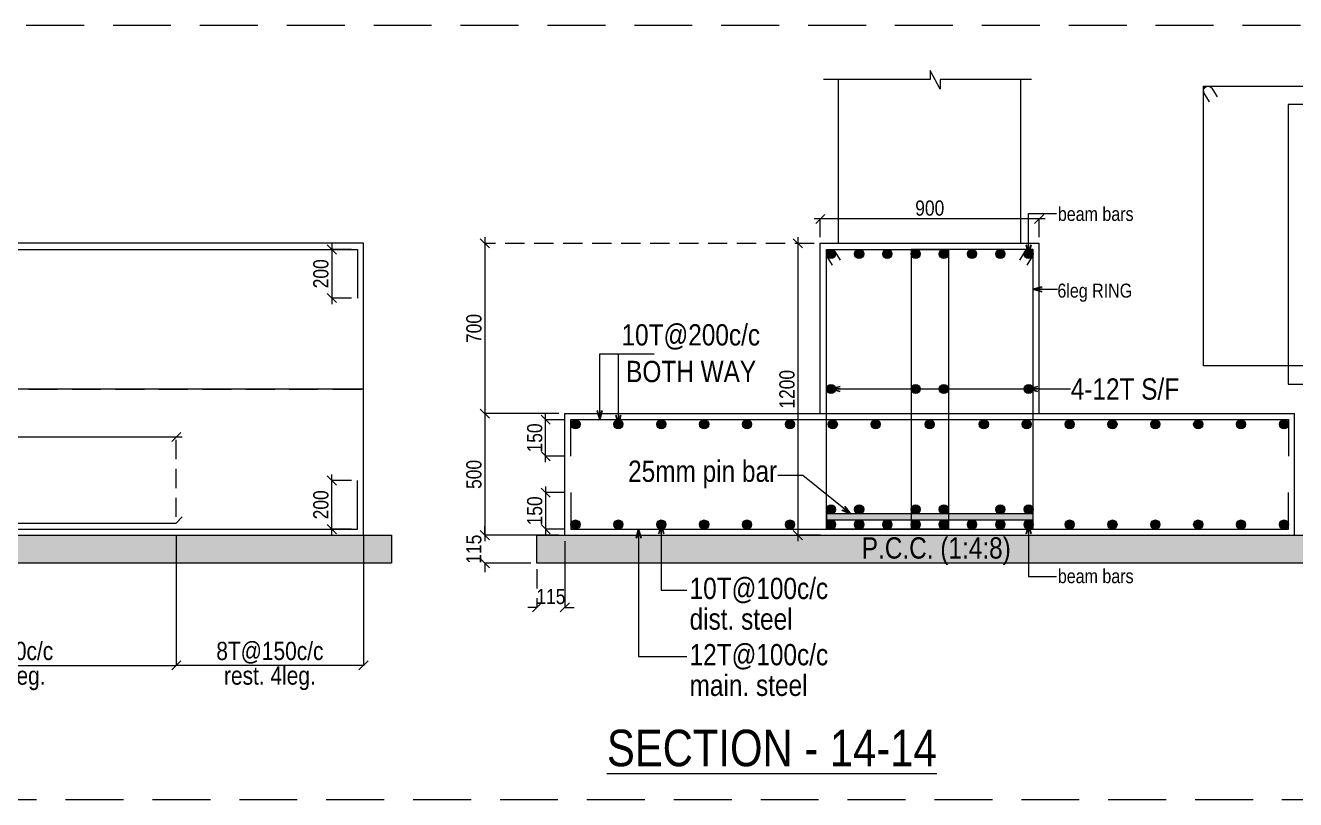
# Model space of a CAD drawing. Header units: millimetres. Extents: x 1112055 to 3390982, y -148532 to 766891.
# Drawn here: x 2347004 to 2367891, y 259266 to 271999 of the extents above; entities that cross this region are included whole.
import ezdxf

# ---------------------------------------------------------------- set-up
doc = ezdxf.new("R2010")
doc.units = ezdxf.units.MM
doc.header["$PDMODE"] = 35
doc.header["$PDSIZE"] = -25
doc.linetypes.add('Hidden', pattern=[9.525, 6.35, -3.175])
for name, color, linetype, lineweight in [('B FOOTING', 49, 'Continuous', 20), ('B HATCH', 250, 'Continuous', 0), ('B P.C.C', 251, 'Continuous', 0), ('B STEEL', 34, 'Continuous', 15), ('B STEEL TEXT', 7, 'Continuous', 15), ('B-COL NO', 7, 'Continuous', 5), ('B-ST DIM', 250, 'Continuous', 18)]:
    doc.layers.add(name, color=color, linetype=linetype, lineweight=lineweight)
doc.styles.add('ARIAL', font='arial.ttf')
doc.styles.add('Q1', font='g13f12d.shx', dxfattribs={"width": 0.8})
doc.styles.add('SWINC', font='swissc.ttf')
doc.styles.add('SWINS', font='swissc.ttf')
doc.dimstyles.new('BH-STD', dxfattribs={"dimscale": 0, "dimtxt": 230, "dimasz": 125, "dimexe": 0, "dimexo": 100, "dimgap": 50, "dimtad": 1, "dimdec": 0, "dimzin": 1, "dimdsep": 46, "dimtxsty": 'Q1', "dimblk": 'ARCHTICK', "dimcen": 1, "dimdle": 100, "dimclrd": 250, "dimclre": 250, "dimclrt": 256, "dimadec": 0, "dimazin": 0, "dimtfac": 1, "dimtdec": 0, "dimtix": 1, "dimtofl": 0, "dimtmove": 0, "dimatfit": 2, "dimfxl": 1, "dimtolj": 1, "dimtzin": 0, "dimlwd": 9, "dimlwe": 9, "dimarcsym": 0})
doc.dimstyles.new('BHOOMI', dxfattribs={"dimtxt": 230, "dimasz": 150, "dimexe": 10, "dimexo": 0, "dimgap": 25, "dimtad": 1, "dimdec": 0, "dimzin": 0, "dimdsep": 46, "dimtxsty": 'SWINC', "dimblk": 'OBLIQUE', "dimcen": 0.09, "dimclrd": 250, "dimclre": 250, "dimclrt": 256, "dimaunit": 1, "dimadec": 3, "dimazin": 0, "dimtfac": 1, "dimtdec": 0, "dimtofl": 0, "dimtmove": 1, "dimatfit": 3, "dimfxl": 100, "dimtolj": 1, "dimtzin": 0, "dimlwd": 9, "dimlwe": 5, "dimarcsym": 0})
doc.dimstyles.new('DIM 1', dxfattribs={"dimscale": 0, "dimtxt": 230, "dimasz": 150, "dimexe": 0.18, "dimexo": 0.0625, "dimgap": 0.5, "dimtad": 1, "dimdec": 0, "dimzin": 0, "dimdsep": 46, "dimtxsty": 'ARIAL', "dimblk": 'OBLIQUE', "dimcen": 6, "dimse1": 1, "dimse2": 1, "dimclrd": 256, "dimclrt": 256, "dimadec": 0, "dimazin": 2, "dimtfac": 0.75, "dimtdec": 0, "dimtix": 1, "dimtofl": 0, "dimtmove": 1, "dimatfit": 3, "dimldrblk": 'OPEN30', "dimfxl": 0.18, "dimfrac": 1, "dimtolj": 1, "dimtzin": 0, "dimlwd": -1, "dimarcsym": 0})

# ---------------------------------------------------------------- blocks, each defined once
blk = doc.blocks.new('_Oblique')
at = {"color": 0, "linetype": 'ByBlock', "lineweight": -2}
blk.add_line((-0.5, -0.5), (0.5, 0.5), dxfattribs=at)
blk = doc.blocks.new('*D1398')
at = {"layer": 'B-ST DIM', "color": 7, "lineweight": 9, "ltscale": 50, "transparency": 16777216}
for p, q in [((2352042, 263614), (2352042, 264614)), ((2352364, 264514), (2352042, 264514))]:
    blk.add_line(p, q, dxfattribs=at)
at = {"layer": 'B-ST DIM', "color": 7, "linetype": 'Hidden', "lineweight": 9, "ltscale": 50, "transparency": 16777216}
blk.add_line((2352364, 263714), (2352042, 263714), dxfattribs=at)
at = {"layer": 'Defpoints', "color": 0, "ltscale": 50, "transparency": 16777216}
for p in [(2352042, 264514), (2352464, 264514), (2352464, 263714)]:
    blk.add_point(p, dxfattribs=at)
at = {"layer": 'B-ST DIM', "color": 7, "lineweight": 9, "ltscale": 50, "transparency": 16777216, "xscale": 150, "yscale": 150, "zscale": 150}
for p, rotation in [((2352042, 264514), 90), ((2352042, 263714), 270)]:
    blk.add_blockref('_Oblique', p, dxfattribs=dict(at, rotation=rotation))
at = {"layer": 'B-ST DIM', "color": 7, "ltscale": 50, "transparency": 16777216, "insert": (2351863, 264114), "char_height": 250, "attachment_point": 5, "rotation": 90, "style": 'SWINC'}
blk.add_mtext('\\A1;200', dxfattribs=at)
blk = doc.blocks.new('*D1400')
at = {"layer": 'B-ST DIM', "color": 7, "lineweight": 9, "ltscale": 50, "transparency": 16777216}
for p, q in [((2352042, 268414), (2352042, 267414)), ((2352364, 267514), (2352042, 267514))]:
    blk.add_line(p, q, dxfattribs=at)
at = {"layer": 'B-ST DIM', "color": 7, "linetype": 'Hidden', "lineweight": 9, "ltscale": 50, "transparency": 16777216}
blk.add_line((2352364, 268314), (2352042, 268314), dxfattribs=at)
at = {"layer": 'Defpoints', "color": 0, "ltscale": 50, "transparency": 16777216}
for p in [(2352464, 268314), (2352042, 267514), (2352464, 267514)]:
    blk.add_point(p, dxfattribs=at)
at = {"layer": 'B-ST DIM', "color": 7, "lineweight": 9, "ltscale": 50, "transparency": 16777216, "xscale": 150, "yscale": 150, "zscale": 150}
for p, rotation in [((2352042, 268314), 90), ((2352042, 267514), 270)]:
    blk.add_blockref('_Oblique', p, dxfattribs=dict(at, rotation=rotation))
at = {"layer": 'B-ST DIM', "color": 7, "ltscale": 50, "transparency": 16777216, "insert": (2351863, 267914), "char_height": 250, "attachment_point": 5, "rotation": 90, "style": 'SWINC'}
blk.add_mtext('\\A1;200', dxfattribs=at)
blk = doc.blocks.new('*D1403')
at = {"layer": 'B-ST DIM', "color": 7, "lineweight": 9, "ltscale": 50, "transparency": 16777216}
for p, q in [((2343484, 265914), (2343484, 265228)), ((2349584, 265228), (2343384, 265228))]:
    blk.add_line(p, q, dxfattribs=at)
at = {"layer": 'B-ST DIM', "color": 7, "linetype": 'Hidden', "lineweight": 9, "ltscale": 50, "transparency": 16777216}
blk.add_line((2349484, 263914), (2349484, 265228), dxfattribs=at)
at = {"layer": 'Defpoints', "color": 0, "ltscale": 50, "transparency": 16777216}
for p in [(2343484, 266014), (2343484, 265228), (2349484, 263814)]:
    blk.add_point(p, dxfattribs=at)
at = {"layer": 'B-ST DIM', "color": 7, "lineweight": 9, "ltscale": 50, "transparency": 16777216, "xscale": 150, "yscale": 150, "zscale": 150, "rotation": 180}
blk.add_blockref('_Oblique', (2343484, 265228), dxfattribs=at)
at = {"layer": 'B-ST DIM', "color": 7, "lineweight": 9, "ltscale": 50, "transparency": 16777216, "xscale": 150, "yscale": 150, "zscale": 150}
blk.add_blockref('_Oblique', (2349484, 265228), dxfattribs=at)
at = {"layer": 'B-ST DIM', "color": 7, "ltscale": 50, "transparency": 16777216, "insert": (2346484, 265406), "char_height": 250, "attachment_point": 5, "style": 'SWINC'}
blk.add_mtext('\\A1;1500', dxfattribs=at)
blk = doc.blocks.new('*D1404')
at = {"layer": 'B-ST DIM', "color": 250, "lineweight": 5, "ltscale": 50, "transparency": 16777216}
for p, q in [((2343484, 263614), (2343484, 261464)), ((2349484, 263614), (2349484, 261464))]:
    blk.add_line(p, q, dxfattribs=at)
at = {"layer": 'B-ST DIM', "color": 250, "lineweight": 9, "ltscale": 50, "transparency": 16777216}
blk.add_line((2343484, 261474), (2349484, 261474), dxfattribs=at)
at = {"layer": 'Defpoints', "color": 0, "ltscale": 50, "transparency": 16777216}
for p in [(2343484, 263614), (2349484, 263614), (2349484, 261474)]:
    blk.add_point(p, dxfattribs=at)
at = {"layer": 'B-ST DIM', "color": 250, "lineweight": 9, "ltscale": 50, "transparency": 16777216, "xscale": 150, "yscale": 150, "zscale": 150, "rotation": 180}
blk.add_blockref('_Oblique', (2343484, 261474), dxfattribs=at)
at = {"layer": 'B-ST DIM', "color": 250, "lineweight": 9, "ltscale": 50, "transparency": 16777216, "xscale": 150, "yscale": 150, "zscale": 150}
blk.add_blockref('_Oblique', (2349484, 261474), dxfattribs=at)
at = {"layer": 'B-ST DIM', "color": 7, "ltscale": 50, "transparency": 16777216, "char_height": 300, "attachment_point": 5, "style": 'SWINC'}
for s, insert in [('\\A1;10T@100c/c', (2346484, 261681)), ('\\A1;15no. 4leg.', (2346484, 261260))]:
    blk.add_mtext(s, dxfattribs=dict(at, insert=insert))
blk = doc.blocks.new('*D1405')
at = {"layer": 'B-ST DIM', "color": 250, "lineweight": 5, "ltscale": 50, "transparency": 16777216}
for p, q in [((2349484, 263614), (2349484, 261464)), ((2352564, 263614), (2352564, 261464))]:
    blk.add_line(p, q, dxfattribs=at)
at = {"layer": 'B-ST DIM', "color": 250, "lineweight": 9, "ltscale": 50, "transparency": 16777216}
blk.add_line((2352564, 261474), (2349484, 261474), dxfattribs=at)
at = {"layer": 'Defpoints', "color": 0, "ltscale": 50, "transparency": 16777216}
for p in [(2349484, 263614), (2352564, 263614), (2349484, 261474)]:
    blk.add_point(p, dxfattribs=at)
at = {"layer": 'B-ST DIM', "color": 250, "lineweight": 9, "ltscale": 50, "transparency": 16777216, "xscale": 150, "yscale": 150, "zscale": 150, "rotation": 180}
blk.add_blockref('_Oblique', (2349484, 261474), dxfattribs=at)
at = {"layer": 'B-ST DIM', "color": 250, "lineweight": 9, "ltscale": 50, "transparency": 16777216, "xscale": 150, "yscale": 150, "zscale": 150}
blk.add_blockref('_Oblique', (2352564, 261474), dxfattribs=at)
at = {"layer": 'B-ST DIM', "color": 7, "ltscale": 50, "transparency": 16777216, "char_height": 300, "attachment_point": 5, "style": 'SWINC'}
for s, insert in [('\\A1;8T@150c/c', (2351024, 261681)), ('\\A1;rest. 4leg.', (2351024, 261261))]:
    blk.add_mtext(s, dxfattribs=dict(at, insert=insert))
blk = doc.blocks.new('*D1410')
at = {"layer": 'B-ST DIM', "color": 7, "lineweight": 9, "ltscale": 50, "transparency": 16777216}
for p, q in [((2355558, 264414), (2355558, 263614)), ((2355875, 263714), (2355558, 263714))]:
    blk.add_line(p, q, dxfattribs=at)
at = {"layer": 'B-ST DIM', "color": 7, "linetype": 'Hidden', "lineweight": 9, "ltscale": 50, "transparency": 16777216}
blk.add_line((2355875, 264314), (2355558, 264314), dxfattribs=at)
at = {"layer": 'Defpoints', "color": 0, "ltscale": 50, "transparency": 16777216}
for p in [(2355975, 264314), (2355558, 263714), (2355975, 263714)]:
    blk.add_point(p, dxfattribs=at)
at = {"layer": 'B-ST DIM', "color": 7, "lineweight": 9, "ltscale": 50, "transparency": 16777216, "xscale": 150, "yscale": 150, "zscale": 150}
for p, rotation in [((2355558, 264314), 90), ((2355558, 263714), 270)]:
    blk.add_blockref('_Oblique', p, dxfattribs=dict(at, rotation=rotation))
at = {"layer": 'B-ST DIM', "color": 7, "ltscale": 50, "transparency": 16777216, "insert": (2355380, 264014), "char_height": 250, "attachment_point": 5, "rotation": 90, "style": 'SWINC'}
blk.add_mtext('\\A1;150', dxfattribs=at)
blk = doc.blocks.new('*D1407')
at = {"layer": 'B-ST DIM', "color": 7, "lineweight": 9, "ltscale": 50, "transparency": 16777216}
for p, q in [((2355875, 263514), (2355875, 262427)), ((2355415, 262427), (2355265, 262427)), ((2355875, 262427), (2356025, 262427))]:
    blk.add_line(p, q, dxfattribs=at)
at = {"layer": 'B-ST DIM', "color": 7, "linetype": 'Hidden', "lineweight": 9, "ltscale": 50, "transparency": 16777216}
blk.add_line((2355415, 263054), (2355415, 262427), dxfattribs=at)
at = {"layer": 'Defpoints', "color": 0, "ltscale": 50, "transparency": 16777216}
for p in [(2355875, 263614), (2355415, 263154), (2355875, 262427)]:
    blk.add_point(p, dxfattribs=at)
at = {"layer": 'B-ST DIM', "color": 7, "lineweight": 9, "ltscale": 50, "transparency": 16777216, "xscale": 150, "yscale": 150, "zscale": 150}
blk.add_blockref('_Oblique', (2355415, 262427), dxfattribs=at)
at = {"layer": 'B-ST DIM', "color": 7, "lineweight": 9, "ltscale": 50, "transparency": 16777216, "xscale": 150, "yscale": 150, "zscale": 150, "rotation": 180}
blk.add_blockref('_Oblique', (2355875, 262427), dxfattribs=at)
at = {"layer": 'B-ST DIM', "color": 7, "ltscale": 50, "transparency": 16777216, "insert": (2355645, 262605), "char_height": 250, "attachment_point": 5, "style": 'SWINC'}
blk.add_mtext('\\A1;115', dxfattribs=at)
blk = doc.blocks.new('_Open30')
at = {"color": 0, "linetype": 'ByBlock', "lineweight": -2}
for p, q in [((-1, 0.27), (0, 0)), ((0, 0), (-1, -0.27)), ((0, 0), (-1, 0))]:
    blk.add_line(p, q, dxfattribs=at)
blk = doc.blocks.new('*D1408')
at = {"layer": 'B-ST DIM', "color": 7, "lineweight": 9, "ltscale": 50, "transparency": 16777216}
for p, q in [((2354558, 263614), (2354558, 263764)), ((2355315, 263154), (2354558, 263154)), ((2354558, 263154), (2354558, 263004))]:
    blk.add_line(p, q, dxfattribs=at)
at = {"layer": 'B-ST DIM', "color": 7, "linetype": 'Hidden', "lineweight": 9, "ltscale": 50, "transparency": 16777216}
blk.add_line((2355315, 263614), (2354558, 263614), dxfattribs=at)
at = {"layer": 'Defpoints', "color": 0, "ltscale": 50, "transparency": 16777216}
for p in [(2355415, 263614), (2354558, 263154), (2355415, 263154)]:
    blk.add_point(p, dxfattribs=at)
at = {"layer": 'B-ST DIM', "color": 7, "lineweight": 9, "ltscale": 50, "transparency": 16777216, "xscale": 150, "yscale": 150, "zscale": 150}
for p, rotation in [((2354558, 263614), 270), ((2354558, 263154), 90)]:
    blk.add_blockref('_Oblique', p, dxfattribs=dict(at, rotation=rotation))
at = {"layer": 'B-ST DIM', "color": 7, "ltscale": 50, "transparency": 16777216, "insert": (2354379, 263384), "char_height": 250, "attachment_point": 5, "rotation": 90, "style": 'SWINC'}
blk.add_mtext('\\A1;115', dxfattribs=at)
blk = doc.blocks.new('*D1409')
at = {"layer": 'B-ST DIM', "color": 7, "lineweight": 9, "ltscale": 50, "transparency": 16777216}
for p, q in [((2354558, 265714), (2354558, 263514)), ((2355775, 263614), (2354558, 263614))]:
    blk.add_line(p, q, dxfattribs=at)
at = {"layer": 'B-ST DIM', "color": 7, "linetype": 'Hidden', "lineweight": 9, "ltscale": 50, "transparency": 16777216}
blk.add_line((2355775, 265614), (2354558, 265614), dxfattribs=at)
at = {"layer": 'Defpoints', "color": 0, "ltscale": 50, "transparency": 16777216}
for p in [(2355875, 265614), (2354558, 263614), (2355875, 263614)]:
    blk.add_point(p, dxfattribs=at)
at = {"layer": 'B-ST DIM', "color": 7, "lineweight": 9, "ltscale": 50, "transparency": 16777216, "xscale": 150, "yscale": 150, "zscale": 150}
for p, rotation in [((2354558, 265614), 90), ((2354558, 263614), 270)]:
    blk.add_blockref('_Oblique', p, dxfattribs=dict(at, rotation=rotation))
at = {"layer": 'B-ST DIM', "color": 7, "ltscale": 50, "transparency": 16777216, "insert": (2354380, 264614), "char_height": 250, "attachment_point": 5, "rotation": 90, "style": 'SWINC'}
blk.add_mtext('\\A1;500', dxfattribs=at)
blk = doc.blocks.new('*D1411')
at = {"layer": 'B-ST DIM', "color": 7, "lineweight": 9, "ltscale": 50, "transparency": 16777216}
for p, q in [((2354558, 268514), (2354558, 265514)), ((2355775, 265614), (2354558, 265614))]:
    blk.add_line(p, q, dxfattribs=at)
at = {"layer": 'B-ST DIM', "color": 7, "linetype": 'Hidden', "lineweight": 9, "ltscale": 50, "transparency": 16777216}
blk.add_line((2359975, 268414), (2354558, 268414), dxfattribs=at)
at = {"layer": 'Defpoints', "color": 0, "ltscale": 50, "transparency": 16777216}
for p in [(2360075, 268414), (2354558, 265614), (2355875, 265614)]:
    blk.add_point(p, dxfattribs=at)
at = {"layer": 'B-ST DIM', "color": 7, "lineweight": 9, "ltscale": 50, "transparency": 16777216, "xscale": 150, "yscale": 150, "zscale": 150}
for p, rotation in [((2354558, 268414), 90), ((2354558, 265614), 270)]:
    blk.add_blockref('_Oblique', p, dxfattribs=dict(at, rotation=rotation))
at = {"layer": 'B-ST DIM', "color": 7, "ltscale": 50, "transparency": 16777216, "insert": (2354380, 267014), "char_height": 250, "attachment_point": 5, "rotation": 90, "style": 'SWINC'}
blk.add_mtext('\\A1;700', dxfattribs=at)
blk = doc.blocks.new('*D1412')
at = {"layer": 'B-ST DIM', "color": 7, "lineweight": 9, "ltscale": 50, "transparency": 16777216}
for p, q in [((2355558, 264814), (2355558, 265614)), ((2355875, 265514), (2355558, 265514))]:
    blk.add_line(p, q, dxfattribs=at)
at = {"layer": 'B-ST DIM', "color": 7, "linetype": 'Hidden', "lineweight": 9, "ltscale": 50, "transparency": 16777216}
blk.add_line((2355875, 264914), (2355558, 264914), dxfattribs=at)
at = {"layer": 'Defpoints', "color": 0, "ltscale": 50, "transparency": 16777216}
for p in [(2355558, 265514), (2355975, 265514), (2355975, 264914)]:
    blk.add_point(p, dxfattribs=at)
at = {"layer": 'B-ST DIM', "color": 7, "lineweight": 9, "ltscale": 50, "transparency": 16777216, "xscale": 150, "yscale": 150, "zscale": 150}
for p, rotation in [((2355558, 265514), 90), ((2355558, 264914), 270)]:
    blk.add_blockref('_Oblique', p, dxfattribs=dict(at, rotation=rotation))
at = {"layer": 'B-ST DIM', "color": 7, "ltscale": 50, "transparency": 16777216, "insert": (2355380, 265214), "char_height": 250, "attachment_point": 5, "rotation": 90, "style": 'SWINC'}
blk.add_mtext('\\A1;150', dxfattribs=at)
blk = doc.blocks.new('*D1413')
at = {"layer": 'B-ST DIM', "color": 7, "lineweight": 9, "ltscale": 50, "transparency": 16777216}
for p, q in [((2363775, 268815), (2359975, 268815)), ((2360075, 268514), (2360075, 268815))]:
    blk.add_line(p, q, dxfattribs=at)
at = {"layer": 'B-ST DIM', "color": 7, "linetype": 'Hidden', "lineweight": 9, "ltscale": 50, "transparency": 16777216}
blk.add_line((2363675, 268514), (2363675, 268815), dxfattribs=at)
at = {"layer": 'Defpoints', "color": 0, "ltscale": 50, "transparency": 16777216}
for p in [(2360075, 268815), (2360075, 268414), (2363675, 268414)]:
    blk.add_point(p, dxfattribs=at)
at = {"layer": 'B-ST DIM', "color": 7, "lineweight": 9, "ltscale": 50, "transparency": 16777216, "xscale": 150, "yscale": 150, "zscale": 150, "rotation": 180}
blk.add_blockref('_Oblique', (2360075, 268815), dxfattribs=at)
at = {"layer": 'B-ST DIM', "color": 7, "lineweight": 9, "ltscale": 50, "transparency": 16777216, "xscale": 150, "yscale": 150, "zscale": 150}
blk.add_blockref('_Oblique', (2363675, 268815), dxfattribs=at)
at = {"layer": 'B-ST DIM', "color": 7, "ltscale": 50, "transparency": 16777216, "insert": (2361875, 268993), "char_height": 250, "attachment_point": 5, "style": 'SWINC'}
blk.add_mtext('\\A1;900', dxfattribs=at)
blk = doc.blocks.new('*D1415')
at = {"layer": 'B-ST DIM', "color": 7, "lineweight": 9, "ltscale": 50, "transparency": 16777216}
for p, q in [((2359706, 268514), (2359706, 263514)), ((2360077, 263614), (2359706, 263614))]:
    blk.add_line(p, q, dxfattribs=at)
at = {"layer": 'B-ST DIM', "color": 7, "linetype": 'Hidden', "lineweight": 9, "ltscale": 50, "transparency": 16777216}
blk.add_line((2359975, 268414), (2359706, 268414), dxfattribs=at)
at = {"layer": 'Defpoints', "color": 0, "ltscale": 50, "transparency": 16777216}
for p in [(2360075, 268414), (2359706, 263614), (2360177, 263614)]:
    blk.add_point(p, dxfattribs=at)
at = {"layer": 'B-ST DIM', "color": 7, "lineweight": 9, "ltscale": 50, "transparency": 16777216, "xscale": 150, "yscale": 150, "zscale": 150}
for p, rotation in [((2359706, 268414), 90), ((2359706, 263614), 270)]:
    blk.add_blockref('_Oblique', p, dxfattribs=dict(at, rotation=rotation))
at = {"layer": 'B-ST DIM', "color": 7, "ltscale": 50, "transparency": 16777216, "insert": (2359528, 266014), "char_height": 250, "attachment_point": 5, "rotation": 90, "style": 'SWINC'}
blk.add_mtext('\\A1;1200', dxfattribs=at)

msp = doc.modelspace()

# ---------------------------------------------------------------- hatches: boundary and pattern name
at = {"layer": 'B HATCH', "lineweight": 0}
h = msp.add_hatch(dxfattribs=at)
h.set_pattern_fill('AR-CONC', color=250, scale=3, style=0)
h.set_pattern_definition([(50, (771413.15, -256431.9), (546.55401, -47.81726), [57.15, -628.65]), (355, (771413.15, -256431.9), (-105.73026, 573.17054), [45.72, -502.92175]), (100.451445, (771458.7, -256435.86), (440.82374, 525.35326), [48.57003, -534.27073]), (46.1842, (771413.15, -256279.5), (813.23712, -126.12698), [85.725, -942.975]), (96.63556, (771480.9, -256290), (712.2124, 742.27837), [72.85507, -801.40682]), (351.18415, (771413.15, -256279.5), (712.2124, 742.27837), [68.5799, -754.3792]), (21, (771489.35, -256317.6), (454.84317, -306.7956), [57.15, -628.65]), (326, (771489.35, -256317.6), (185.40609, 552.5639), [45.72, -502.92]), (71.451445, (771527.25, -256343.15), (640.24926, 245.7683), [48.57003, -534.26981]), (37.5, (771413.15, -256431.88), (9.26581, 253.665117), [0, -496.824, 0, -510.54, 0, -504.825]), (7.5, (771413.15, -256431.88), (200.458988, 300.541724), [0, -291.084, 0, -485.394, 0, -192.405]), (327.5, (771243.22, -256431.88), (406.771786, -17.186232), [0, -190.5, 0, -594.36, 0, -788.67]), (317.5, (771167.02, -256431.88), (444.387544, 76.27947), [0, -247.65, 0, -394.716, 0, -560.07])])
h.paths.add_polyline_path([(2353024.1, 263154.5), (2353024.1, 263614.5), (2327584.1, 263614.5), (2327584.1, 263154.5)])
h = msp.add_hatch(dxfattribs=at)
h.set_pattern_fill('AR-CONC', color=250, scale=3, style=0)
h.set_pattern_definition([(50, (786743.96, -256431.9), (546.55401, -47.81726), [57.15, -628.65]), (355, (786743.96, -256431.9), (-105.73026, 573.17054), [45.72, -502.92175]), (100.451445, (786789.5, -256435.86), (440.82374, 525.35326), [48.57003, -534.27073]), (46.1842, (786743.96, -256279.5), (813.23712, -126.12698), [85.725, -942.975]), (96.63556, (786811.7, -256290), (712.2124, 742.27837), [72.85507, -801.40682]), (351.18415, (786743.96, -256279.5), (712.2124, 742.27837), [68.5799, -754.3792]), (21, (786820.16, -256317.6), (454.84317, -306.7956), [57.15, -628.65]), (326, (786820.16, -256317.6), (185.40609, 552.5639), [45.72, -502.92]), (71.451445, (786858.06, -256343.15), (640.24926, 245.7683), [48.57003, -534.26981]), (37.5, (786743.96, -256431.88), (9.26581, 253.665117), [0, -496.824, 0, -510.54, 0, -504.825]), (7.5, (786743.96, -256431.88), (200.458988, 300.541724), [0, -291.084, 0, -485.394, 0, -192.405]), (327.5, (786574.03, -256431.88), (406.771786, -17.186232), [0, -190.5, 0, -594.36, 0, -788.67]), (317.5, (786497.83, -256431.88), (444.387544, 76.27947), [0, -247.65, 0, -394.716, 0, -560.07])])
h.paths.add_polyline_path([(2355414.9, 263614.5), (2355414.9, 263154.5), (2368334.9, 263154.5), (2368334.9, 263614.5)])
at = {"layer": 'B STEEL'}
h = msp.add_hatch(color=256, dxfattribs=at)
h.dxf.hatch_style = 1
edge = h.paths.add_edge_path()
edge.add_arc((2360249.9, 268239.5), 75, 0, 360)
h = msp.add_hatch(color=256, dxfattribs=at)
h.dxf.hatch_style = 1
edge = h.paths.add_edge_path()
edge.add_arc((2360714.2, 268239.5), 75, 0, 360)
h = msp.add_hatch(color=256, dxfattribs=at)
h.dxf.hatch_style = 1
edge = h.paths.add_edge_path()
edge.add_arc((2361178.5, 268239.5), 75, 0, 360)
h = msp.add_hatch(color=256, dxfattribs=at)
h.dxf.hatch_style = 1
edge = h.paths.add_edge_path()
edge.add_arc((2361642.8, 268239.5), 75, 0, 360)
h = msp.add_hatch(color=256, dxfattribs=at)
h.dxf.hatch_style = 1
edge = h.paths.add_edge_path()
edge.add_arc((2362107, 268239.5), 75, 0, 360)
h = msp.add_hatch(color=256, dxfattribs=at)
h.dxf.hatch_style = 1
edge = h.paths.add_edge_path()
edge.add_arc((2362571.3, 268239.5), 75, 0, 360)
h = msp.add_hatch(color=256, dxfattribs=at)
h.dxf.hatch_style = 1
edge = h.paths.add_edge_path()
edge.add_arc((2363035.6, 268239.5), 75, 0, 360)
h = msp.add_hatch(color=256, dxfattribs=at)
h.dxf.hatch_style = 1
edge = h.paths.add_edge_path()
edge.add_arc((2363499.9, 268239.5), 75, 0, 360)
h = msp.add_hatch(color=256, dxfattribs=at)
h.dxf.hatch_style = 1
edge = h.paths.add_edge_path()
edge.add_arc((2360250, 266019.1), 75, 0, 360)
h = msp.add_hatch(color=256, dxfattribs=at)
h.dxf.hatch_style = 1
edge = h.paths.add_edge_path()
edge.add_arc((2361642.8, 266019.1), 75, 0, 360)
h = msp.add_hatch(color=256, dxfattribs=at)
h.dxf.hatch_style = 1
edge = h.paths.add_edge_path()
edge.add_arc((2362107, 266019.1), 75, 0, 360)
h = msp.add_hatch(color=256, dxfattribs=at)
h.dxf.hatch_style = 1
edge = h.paths.add_edge_path()
edge.add_arc((2363500, 266019.1), 75, 0, 360)
h = msp.add_hatch(color=256, dxfattribs=at)
h.dxf.hatch_style = 1
edge = h.paths.add_edge_path()
edge.add_arc((2356049.9, 265439.5), 75, 0, 360)
h = msp.add_hatch(color=256, dxfattribs=at)
h.dxf.hatch_style = 1
edge = h.paths.add_edge_path()
edge.add_arc((2356755, 265439.5), 75, 0, 360)
h = msp.add_hatch(color=256, dxfattribs=at)
h.dxf.hatch_style = 1
edge = h.paths.add_edge_path()
edge.add_arc((2357460.1, 265439.5), 75, 0, 360)
h = msp.add_hatch(color=256, dxfattribs=at)
h.dxf.hatch_style = 1
edge = h.paths.add_edge_path()
edge.add_arc((2358165.2, 265439.5), 75, 0, 360)
h = msp.add_hatch(color=256, dxfattribs=at)
h.dxf.hatch_style = 1
edge = h.paths.add_edge_path()
edge.add_arc((2358870.3, 265439.5), 75, 0, 360)
h = msp.add_hatch(color=256, dxfattribs=at)
h.dxf.hatch_style = 1
edge = h.paths.add_edge_path()
edge.add_arc((2359575.4, 265439.5), 75, 0, 360)
h = msp.add_hatch(color=256, dxfattribs=at)
h.dxf.hatch_style = 1
edge = h.paths.add_edge_path()
edge.add_arc((2360280.5, 265439.5), 75, 0, 360)
h = msp.add_hatch(color=256, dxfattribs=at)
h.dxf.hatch_style = 1
edge = h.paths.add_edge_path()
edge.add_arc((2360985.6, 265439.5), 75, 0, 360)
h = msp.add_hatch(color=256, dxfattribs=at)
h.dxf.hatch_style = 1
edge = h.paths.add_edge_path()
edge.add_arc((2361874.9, 265439.5), 75, 0, 360)
h = msp.add_hatch(color=256, dxfattribs=at)
h.dxf.hatch_style = 1
edge = h.paths.add_edge_path()
edge.add_arc((2362764.2, 265439.5), 75, 0, 360)
h = msp.add_hatch(color=256, dxfattribs=at)
h.dxf.hatch_style = 1
edge = h.paths.add_edge_path()
edge.add_arc((2363469.3, 265439.5), 75, 0, 360)
h = msp.add_hatch(color=256, dxfattribs=at)
h.dxf.hatch_style = 1
edge = h.paths.add_edge_path()
edge.add_arc((2364174.4, 265439.5), 75, 0, 360)
h = msp.add_hatch(color=256, dxfattribs=at)
h.dxf.hatch_style = 1
edge = h.paths.add_edge_path()
edge.add_arc((2364879.5, 265439.5), 75, 0, 360)
h = msp.add_hatch(color=256, dxfattribs=at)
h.dxf.hatch_style = 1
edge = h.paths.add_edge_path()
edge.add_arc((2365584.6, 265439.5), 75, 0, 360)
h = msp.add_hatch(color=256, dxfattribs=at)
h.dxf.hatch_style = 1
edge = h.paths.add_edge_path()
edge.add_arc((2366289.7, 265439.5), 75, 0, 360)
h = msp.add_hatch(color=256, dxfattribs=at)
h.dxf.hatch_style = 1
edge = h.paths.add_edge_path()
edge.add_arc((2366994.8, 265439.5), 75, 0, 360)
h = msp.add_hatch(color=256, dxfattribs=at)
h.dxf.hatch_style = 1
edge = h.paths.add_edge_path()
edge.add_arc((2367699.9, 265439.5), 75, 0, 360)
h = msp.add_hatch(color=256, dxfattribs=at)
h.dxf.hatch_style = 1
edge = h.paths.add_edge_path()
edge.add_arc((2360249.9, 264039.5), 75, 0, 360)
h = msp.add_hatch(color=256, dxfattribs=at)
h.dxf.hatch_style = 1
edge = h.paths.add_edge_path()
edge.add_arc((2360714.2, 264039.5), 75, 0, 360)
h = msp.add_hatch(color=256, dxfattribs=at)
h.dxf.hatch_style = 1
edge = h.paths.add_edge_path()
edge.add_arc((2361642.8, 264039.5), 75, 0, 360)
h = msp.add_hatch(color=256, dxfattribs=at)
h.dxf.hatch_style = 1
edge = h.paths.add_edge_path()
edge.add_arc((2362107, 264039.5), 75, 0, 360)
h = msp.add_hatch(color=256, dxfattribs=at)
h.dxf.hatch_style = 1
edge = h.paths.add_edge_path()
edge.add_arc((2363035.6, 264039.5), 75, 0, 360)
h = msp.add_hatch(color=256, dxfattribs=at)
h.dxf.hatch_style = 1
edge = h.paths.add_edge_path()
edge.add_arc((2363499.9, 264039.5), 75, 0, 360)
h = msp.add_hatch(color=256, dxfattribs=at)
h.dxf.hatch_style = 1
edge = h.paths.add_edge_path()
edge.add_arc((2356049.9, 263789.5), 75, 0, 360)
h = msp.add_hatch(color=256, dxfattribs=at)
h.dxf.hatch_style = 1
edge = h.paths.add_edge_path()
edge.add_arc((2356755, 263789.5), 75, 0, 360)
h = msp.add_hatch(color=256, dxfattribs=at)
h.dxf.hatch_style = 1
edge = h.paths.add_edge_path()
edge.add_arc((2357460.1, 263789.5), 75, 0, 360)
h = msp.add_hatch(color=256, dxfattribs=at)
h.dxf.hatch_style = 1
edge = h.paths.add_edge_path()
edge.add_arc((2358165.2, 263789.5), 75, 0, 360)
h = msp.add_hatch(color=256, dxfattribs=at)
h.dxf.hatch_style = 1
edge = h.paths.add_edge_path()
edge.add_arc((2358870.3, 263789.5), 75, 0, 360)
h = msp.add_hatch(color=256, dxfattribs=at)
h.dxf.hatch_style = 1
edge = h.paths.add_edge_path()
edge.add_arc((2359575.4, 263789.5), 75, 0, 360)
at = {"layer": 'B STEEL', "lineweight": 0}
h = msp.add_hatch(color=250, dxfattribs=at)
h.dxf.hatch_style = 1
h.paths.add_polyline_path([(2360174.9, 263864.5), (2363574.9, 263864.5), (2363574.9, 263964.5), (2360174.9, 263964.5)])
at = {"layer": 'B STEEL'}
h = msp.add_hatch(color=256, dxfattribs=at)
h.dxf.hatch_style = 1
edge = h.paths.add_edge_path()
edge.add_arc((2360249.9, 263789.5), 75, 0, 360)
h = msp.add_hatch(color=256, dxfattribs=at)
h.dxf.hatch_style = 1
edge = h.paths.add_edge_path()
edge.add_arc((2360714.2, 263789.5), 75, 0, 360)
h = msp.add_hatch(color=256, dxfattribs=at)
h.dxf.hatch_style = 1
edge = h.paths.add_edge_path()
edge.add_arc((2361178.5, 263789.5), 75, 0, 360)
h = msp.add_hatch(color=256, dxfattribs=at)
h.dxf.hatch_style = 1
edge = h.paths.add_edge_path()
edge.add_arc((2361642.8, 263789.5), 75, 0, 360)
h = msp.add_hatch(color=256, dxfattribs=at)
h.dxf.hatch_style = 1
edge = h.paths.add_edge_path()
edge.add_arc((2362107, 263789.5), 75, 0, 360)
h = msp.add_hatch(color=256, dxfattribs=at)
h.dxf.hatch_style = 1
edge = h.paths.add_edge_path()
edge.add_arc((2362571.3, 263789.5), 75, 0, 360)
h = msp.add_hatch(color=256, dxfattribs=at)
h.dxf.hatch_style = 1
edge = h.paths.add_edge_path()
edge.add_arc((2363035.6, 263789.5), 75, 0, 360)
h = msp.add_hatch(color=256, dxfattribs=at)
h.dxf.hatch_style = 1
edge = h.paths.add_edge_path()
edge.add_arc((2363499.9, 263789.5), 75, 0, 360)
h = msp.add_hatch(color=256, dxfattribs=at)
h.dxf.hatch_style = 1
edge = h.paths.add_edge_path()
edge.add_arc((2364174.4, 263789.5), 75, 0, 360)
h = msp.add_hatch(color=256, dxfattribs=at)
h.dxf.hatch_style = 1
edge = h.paths.add_edge_path()
edge.add_arc((2364879.5, 263789.5), 75, 0, 360)
h = msp.add_hatch(color=256, dxfattribs=at)
h.dxf.hatch_style = 1
edge = h.paths.add_edge_path()
edge.add_arc((2365584.6, 263789.5), 75, 0, 360)
h = msp.add_hatch(color=256, dxfattribs=at)
h.dxf.hatch_style = 1
edge = h.paths.add_edge_path()
edge.add_arc((2366289.7, 263789.5), 75, 0, 360)
h = msp.add_hatch(color=256, dxfattribs=at)
h.dxf.hatch_style = 1
edge = h.paths.add_edge_path()
edge.add_arc((2366994.8, 263789.5), 75, 0, 360)
h = msp.add_hatch(color=256, dxfattribs=at)
h.dxf.hatch_style = 1
edge = h.paths.add_edge_path()
edge.add_arc((2367699.9, 263789.5), 75, 0, 360)

# ---------------------------------------------------------------- linework, layer by layer
at = {"layer": 'B FOOTING', "color": 1, "lineweight": 13, "ltscale": 10}
for p, q in [((2360374.9, 268414.5), (2360374.9, 271106.4)), ((2363374.9, 268414.5), (2363374.9, 271106.4))]:
    msp.add_line(p, q, dxfattribs=at)
at = {"layer": 'B FOOTING'}
for p, q in [((2352564.1, 268414.5), (2328044.1, 268414.5)), ((2352564.1, 263614.5), (2352564.1, 268414.5)), ((2360074.9, 265614.5), (2360074.9, 268414.5)), ((2360074.9, 268414.5), (2363674.9, 268414.5)), ((2363674.9, 265614.5), (2363674.9, 268414.5)), ((2355874.9, 263614.5), (2355874.9, 265614.5)), ((2355874.9, 265614.5), (2367874.9, 265614.5)), ((2367874.9, 263614.5), (2367874.9, 265614.5))]:
    msp.add_line(p, q, dxfattribs=at)
at = {"layer": 'B FOOTING', "color": 1, "lineweight": 13, "ltscale": 10}
msp.add_lwpolyline([(2363546.7, 271106.4), (2362048.9, 271106.4), (2362048.9, 270948), (2361883.6, 271257.4), (2361883.6, 271106.4), (2360125.3, 271106.4)], dxfattribs=at)
at = {"layer": 'B FOOTING'}
for points in [[(2327584.1, 263614.5), (2353024.1, 263614.5), (2353024.1, 263154.5), (2327584.1, 263154.5)], [(2355414.9, 263614.5), (2368334.9, 263614.5), (2368334.9, 263154.5), (2355414.9, 263154.5)]]:
    msp.add_lwpolyline(points, close=True, dxfattribs=at)
at = {"layer": 'B P.C.C', "color": 250, "linetype": 'Hidden', "lineweight": 0, "ltscale": 150}
msp.add_lwpolyline([(2324804.8, 259266), (2370828.3, 259266), (2370828.3, 271998.6), (2324804.8, 271998.6)], close=True, dxfattribs=at)
at = {"layer": 'B P.C.C', "color": 250, "linetype": 'Hidden', "lineweight": 0, "ltscale": 75}
msp.add_lwpolyline([(2343484.1, 268414.5), (2343484.1, 266014.5), (2352564.1, 266014.5)], dxfattribs=at)
at = {"layer": 'B STEEL'}
for p, q in [((2352564.1, 266014.5), (2328044.1, 266014.5)), ((2349484.1, 263814.5), (2349584.1, 263914.5))]:
    msp.add_line(p, q, dxfattribs=at)
for points in [[(2366376.7, 270999.6), (2368383.9, 270999.6), (2368383.9, 266399.6), (2366376.7, 266399.6)], [(2369776.7, 270699.1), (2367769.6, 270699.1), (2367769.6, 266099.1), (2369776.7, 266099.1)], [(2360174.9, 268314.5), (2362182, 268314.5), (2362182, 263714.5), (2360174.9, 263714.5)], [(2363574.9, 268314.5), (2361567.8, 268314.5), (2361567.8, 263714.5), (2363574.9, 263714.5)]]:
    msp.add_lwpolyline(points, close=True, dxfattribs=at)
at = {"layer": 'B STEEL', "color": 34, "lineweight": 9, "ltscale": 0.5}
for points in [[(2366475.4, 270743), (2366387.8, 270885.3, -1), (2366515.6, 270964), (2366603.2, 270821.6)], [(2360273.6, 268057.8), (2360186, 268200.1, -1), (2360313.8, 268278.8), (2360401.4, 268136.4)], [(2363476.2, 268057.8), (2363563.8, 268200.1, 1), (2363436, 268278.8), (2363348.4, 268136.4)]]:
    msp.add_lwpolyline(points, format="xyb", dxfattribs=at)
at = {"layer": 'B STEEL'}
for points in [[(2328144.1, 267514.5), (2328144.1, 268314.5), (2352464.1, 268314.5), (2352464.1, 267514.5)], [(2355974.9, 264914.5), (2355974.9, 265514.5), (2367774.9, 265514.5), (2367774.9, 264914.5)], [(2328144.1, 264514.5), (2328144.1, 263714.5), (2352464.1, 263714.5), (2352464.1, 264514.5)], [(2355974.9, 264314.5), (2355974.9, 263714.5), (2367774.9, 263714.5), (2367774.9, 264314.5)], [(2336285.3, 263814.5), (2349484.1, 263814.5)]]:
    msp.add_lwpolyline(points, dxfattribs=at)
at = {"layer": 'B STEEL', "color": 250, "lineweight": 0}
msp.add_lwpolyline([(2360174.9, 263864.5), (2363574.9, 263864.5), (2363574.9, 263964.5), (2360174.9, 263964.5)], close=True, dxfattribs=at)
at = {"layer": 'B STEEL'}
for centre in [(2360249.9, 268239.5), (2360714.2, 268239.5), (2361178.5, 268239.5), (2361642.8, 268239.5), (2362107, 268239.5), (2362571.3, 268239.5), (2363035.6, 268239.5), (2363499.9, 268239.5), (2360250, 266019.1), (2361642.8, 266019.1), (2362107, 266019.1), (2363500, 266019.1), (2356049.9, 265439.5), (2356755, 265439.5), (2357460.1, 265439.5), (2358165.2, 265439.5), (2358870.3, 265439.5), (2359575.4, 265439.5), (2360280.5, 265439.5), (2360985.6, 265439.5), (2361874.9, 265439.5), (2362764.2, 265439.5), (2363469.3, 265439.5), (2364174.4, 265439.5), (2364879.5, 265439.5), (2365584.6, 265439.5), (2366289.7, 265439.5), (2366994.8, 265439.5), (2367699.9, 265439.5), (2360249.9, 264039.5), (2360714.2, 264039.5), (2361642.8, 264039.5), (2362107, 264039.5), (2363035.6, 264039.5), (2363499.9, 264039.5), (2356049.9, 263789.5), (2356755, 263789.5), (2357460.1, 263789.5), (2358165.2, 263789.5), (2358870.3, 263789.5), (2359575.4, 263789.5), (2360249.9, 263789.5), (2360714.2, 263789.5), (2361178.5, 263789.5), (2361642.8, 263789.5), (2362107, 263789.5), (2362571.3, 263789.5), (2363035.6, 263789.5), (2363499.9, 263789.5), (2364174.4, 263789.5), (2364879.5, 263789.5), (2365584.6, 263789.5), (2366289.7, 263789.5), (2366994.8, 263789.5), (2367699.9, 263789.5)]:
    msp.add_circle(centre, 75, dxfattribs=at)

# ---------------------------------------------------------------- texts
at = {"layer": 'B STEEL TEXT', "lineweight": 5, "style": 'SWINS'}
for s, p in [('beam bars', (2363981.9, 268782.5)), ('6leg RING', (2363974.1, 267521.7)), ('beam bars', (2363981.9, 262825.9))]:
    msp.add_text(s, height=230, dxfattribs=at).set_placement(p)
at = {"layer": 'B STEEL TEXT', "lineweight": 9, "style": 'SWINC'}
for s, p in [('10T@200c/c', (2356806, 266734.3)), ('BOTH WAY', (2356882, 266132.1)), ('4-12T S/F', (2364193.7, 265843.7)), ('25mm pin bar', (2356915, 264492)), ('P.C.C. (1:4:8)', (2360757.2, 263229.8)), ('10T@100c/c', (2357925.6, 262564.2)), ('dist. steel', (2357925.6, 262060.7)), ('12T@100c/c', (2357925.6, 261474.4)), ('main. steel', (2357925.6, 260970.9))]:
    msp.add_text(s, height=350, dxfattribs=at).set_placement(p)
at = {"layer": 'B-COL NO', "color": 3, "lineweight": 15, "style": 'SWINC'}
msp.add_text('%%USECTION - 14-14', height=600, dxfattribs=at).set_placement((2356566.7, 259815))

# ---------------------------------------------------------------- dimensions: what is measured, and where the dimension line sits
at = {"layer": 'B-ST DIM', "ltscale": 50}
for base, p1, p2, picture, middle in [((2360074.9, 268814.8), (2363674.9, 268414.5), (2360074.9, 268414.5), '*D1413', (2361874.9, 268993.1)), ((2355874.9, 262426.5), (2355414.9, 263154.5), (2355874.9, 263614.5), '*D1407', (2355644.9, 262604.8))]:
    dim = msp.add_linear_dim(base=base, p1=p1, p2=p2, dimstyle='BH-STD', override={"dimscale": 1, "dimtxt": 250, "dimasz": 150, "dimlfac": 0.25, "dimtxsty": 'SWINC', "dimblk1": 'Oblique', "dimblk2": 'Oblique', "dimsah": 1, "dimclrd": 7, "dimclre": 7, "dimclrt": 7}, dxfattribs=at)
    dim.commit()
    dim.dimension.update_dxf_attribs({"geometry": picture, "text_midpoint": middle})
for base, p1, p2, angle, picture, middle in [((2352041.6, 267514.5), (2352464.1, 268314.5), (2352464.1, 267514.5), 270, '*D1400', (2351863.1, 267914.5)), ((2354557.8, 265614.5), (2360074.9, 268414.5), (2355874.9, 265614.5), 90, '*D1411', (2354379.6, 267014.5)), ((2359706.1, 263614.5), (2360074.9, 268414.5), (2360177, 263614.5), 90, '*D1415', (2359527.7, 266014.5)), ((2343484.1, 265227.7), (2349484.1, 263814.5), (2343484.1, 266014.5), 180, '*D1403', (2346484.1, 265406.1)), ((2354557.8, 263614.5), (2355874.9, 265614.5), (2355874.9, 263614.5), 90, '*D1409', (2354379.6, 264614.5)), ((2355558.1, 265514.5), (2355974.9, 264914.5), (2355974.9, 265514.5), 90, '*D1412', (2355379.8, 265214.5)), ((2352041.6, 264514.5), (2352464.1, 263714.5), (2352464.1, 264514.5), 90, '*D1398', (2351863.1, 264114.5)), ((2355558.1, 263714.5), (2355974.9, 264314.5), (2355974.9, 263714.5), 270, '*D1410', (2355379.8, 264014.5)), ((2354557.8, 263154.5), (2355414.9, 263614.5), (2355414.9, 263154.5), 90, '*D1408', (2354379.5, 263384.5))]:
    dim = msp.add_linear_dim(base=base, p1=p1, p2=p2, angle=angle, dimstyle='BH-STD', override={"dimscale": 1, "dimtxt": 250, "dimasz": 150, "dimlfac": 0.25, "dimtxsty": 'SWINC', "dimblk1": 'Oblique', "dimblk2": 'Oblique', "dimsah": 1, "dimclrd": 7, "dimclre": 7, "dimclrt": 7}, dxfattribs=at)
    dim.commit()
    dim.dimension.update_dxf_attribs({"geometry": picture, "text_midpoint": middle})
dim = msp.add_linear_dim(base=(2349484.1, 261474.3), p1=(2343484.1, 263614.5), p2=(2349484.1, 263614.5), text='10T@100c/c\\X15no. 4leg.', dimstyle='BHOOMI', override={"dimtxt": 300, "dimclrt": 7}, dxfattribs=at)
dim.commit()
dim.dimension.update_dxf_attribs({"geometry": '*D1404', "text_midpoint": (2346484.1, 261474.3)})
dim = msp.add_linear_dim(base=(2349484.1, 261474.3), p1=(2352564.1, 263614.5), p2=(2349484.1, 263614.5), angle=180, text='8T@150c/c\\Xrest. 4leg.', dimstyle='BHOOMI', override={"dimtxt": 300, "dimclrt": 7}, dxfattribs=at)
dim.commit()
dim.dimension.update_dxf_attribs({"geometry": '*D1405', "text_midpoint": (2351024.1, 261474.3)})

# ---------------------------------------------------------------- leaders
at = {"layer": 'B STEEL TEXT', "lineweight": 5}
for points in [[(2363499.9, 268239.5), (2363499.9, 268903.2), (2363959.5, 268903.2)], [(2363574.9, 267659.1), (2363977.9, 267659.1)], [(2356447.4, 265514.5), (2356447.4, 266595.3), (2357343.9, 266595.3)], [(2356755, 265439.5), (2356755, 266595.3), (2357343.9, 266595.3)], [(2360250, 266019.1), (2364189.9, 266019.1)], [(2363500, 266019.1), (2364189.9, 266019.1)], [(2360569.2, 263964.5), (2359786.1, 264597.1), (2359375.7, 264597.1)], [(2357086.3, 263714.5), (2357086.3, 261621), (2357878.3, 261621)], [(2357460.1, 263789.5), (2357460.1, 262710.9), (2357878.3, 262710.9)], [(2363499.9, 263789.5), (2363499.9, 262935.5), (2363959.5, 262935.5)]]:
    msp.add_leader(points, dimstyle='DIM 1', override={"dimscale": 1, "dimtad": 0, "dimtxsty": 'SWINC', "dimfxlon": 1, "dimlwd": 5, "dimarcsym": 2}, dxfattribs=at)

doc.saveas('drawing.dxf')
